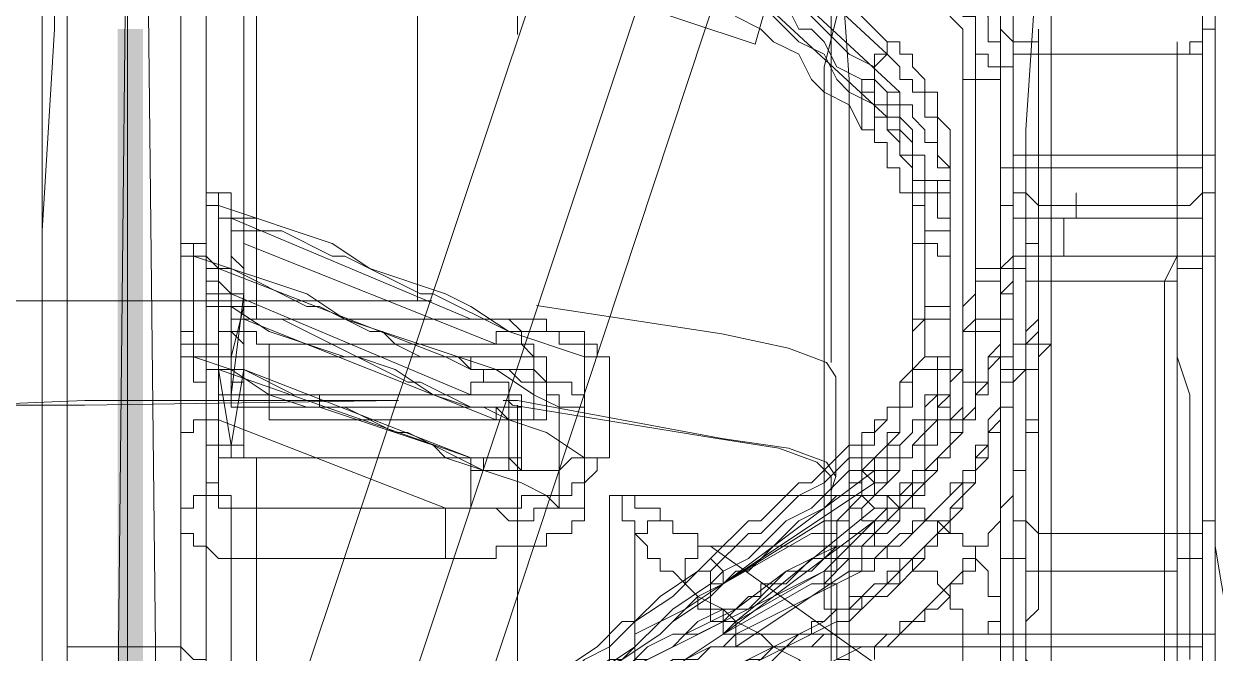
# Model space of a CAD drawing. Header units: millimetres. Extents: x 25083 to 52777, y 24772 to 45779.
# Drawn here: x 49414.86 to 49449.94, y 36221.22 to 36239.76 of the extents above; entities that cross this region are included whole.
import ezdxf

# ---------------------------------------------------------------- set-up
doc = ezdxf.new("R2010")
doc.units = ezdxf.units.MM
doc.layers.add('小车', color=7, linetype='Continuous')
doc.styles.add('标准', font='', dxfattribs={"width": 0.667})
doc.styles.get('标准').set_extended_font_data('FangSong_GB2312')
doc.dimstyles.new('标准', dxfattribs={"dimtxt": 35, "dimasz": 4, "dimexe": 2, "dimexo": 0, "dimtad": 1, "dimdec": 1, "dimzin": 9, "dimdsep": 46, "dimtxsty": '标准', "dimcen": 0, "dimdle": 6, "dimazin": 2, "dimtfac": 1, "dimtdec": 1, "dimtmove": 0, "dimatfit": 3, "dimfxl": 1, "dimtolj": 1, "dimtzin": 0, "dimarcsym": 0})

# ---------------------------------------------------------------- blocks, each defined once
blk = doc.blocks.new('zw$D2F4')
h = blk.add_hatch(color=7)
edge = h.paths.add_edge_path(flags=0)
edge.add_spline(control_points=[(528.444, 242.126), (528.444, 242.126), (528.444, 252.524), (528.444, 252.524), (528.444, 252.524), (527.701, 252.524), (527.701, 252.524), (527.701, 252.524), (527.701, 242.126), (527.701, 242.126), (527.701, 242.126), (528.444, 242.126), (528.444, 242.126), (528.444, 242.126), (528.444, 242.126), (528.444, 242.126)], knot_values=[0, 0, 0, 0, 1, 1, 1, 2, 2, 2, 3, 3, 3, 4, 4, 4, 5, 5, 5, 5], degree=3, periodic=0)
edge = h.paths.add_edge_path(flags=0)
edge.add_spline(control_points=[(528.444, 263.294), (528.444, 263.294), (528.444, 295.23), (528.444, 295.23), (528.444, 295.23), (527.701, 295.23), (527.701, 295.23), (527.701, 295.23), (527.701, 263.294), (527.701, 263.294), (527.701, 263.294), (528.444, 263.294), (528.444, 263.294), (528.444, 263.294), (528.444, 263.294), (528.444, 263.294)], knot_values=[0, 0, 0, 0, 1, 1, 1, 2, 2, 2, 3, 3, 3, 4, 4, 4, 5, 5, 5, 5], degree=3, periodic=0)
edge = h.paths.add_edge_path(flags=0)
edge.add_spline(control_points=[(528.444, 306), (528.444, 306), (528.444, 316.398), (528.444, 316.398), (528.444, 316.398), (527.701, 316.398), (527.701, 316.398), (527.701, 316.398), (527.701, 306), (527.701, 306), (527.701, 306), (528.444, 306), (528.444, 306), (528.444, 306), (528.444, 306), (528.444, 306)], knot_values=[0, 0, 0, 0, 1, 1, 1, 2, 2, 2, 3, 3, 3, 4, 4, 4, 5, 5, 5, 5], degree=3, periodic=0)
edge = h.paths.add_edge_path(flags=0)
edge.add_spline(control_points=[(528.444, 327.167), (528.444, 327.167), (528.444, 359.104), (528.444, 359.104), (528.444, 359.104), (527.701, 359.104), (527.701, 359.104), (527.701, 359.104), (527.701, 327.167), (527.701, 327.167), (527.701, 327.167), (528.444, 327.167), (528.444, 327.167), (528.444, 327.167), (528.444, 327.167), (528.444, 327.167)], knot_values=[0, 0, 0, 0, 1, 1, 1, 2, 2, 2, 3, 3, 3, 4, 4, 4, 5, 5, 5, 5], degree=3, periodic=0)
at = {"color": 7, "lineweight": 5}
for points in [[(526.216, 374.701), (526.216, 340.908)], [(526.216, 340.908), (526.216, 374.701)], [(528.444, 374.701), (528.815, 340.908)], [(525.473, 339.051), (525.473, 373.587)], [(525.473, 373.587), (525.473, 339.051)], [(527.701, 339.051), (528.072, 373.587)], [(530.301, 373.587), (530.301, 339.793)], [(529.558, 337.937), (529.558, 372.473)], [(554.81, 200.534), (554.81, 214.645), (554.439, 217.988), (554.439, 344.25), (554.439, 353.534), (554.439, 356.133), (554.81, 361.704), (554.81, 372.473)], [(554.81, 372.473), (555.182, 372.473), (555.182, 372.102), (554.81, 371.359), (554.81, 368.759), (555.182, 368.017), (555.182, 228.757), (555.182, 219.102), (555.182, 205.362), (554.81, 204.247), (554.81, 200.534)], [(525.844, 201.277), (525.844, 207.59), (525.473, 210.932), (525.473, 355.391), (525.473, 360.59), (525.473, 363.932), (525.844, 366.531), (525.844, 371.359)], [(525.844, 371.359), (525.844, 367.274), (526.216, 365.417), (526.216, 217.616), (526.216, 212.046), (526.216, 208.704), (525.844, 206.476), (525.844, 201.277)], [(525.844, 369.874), (525.844, 359.104), (525.473, 353.162), (525.473, 321.968), (525.473, 315.655), (525.473, 309.713)], [(526.216, 310.827), (526.216, 363.932), (525.844, 365.417), (525.844, 369.874)], [(530.301, 352.048), (530.301, 361.704), (529.929, 363.56), (529.929, 367.645)], [(560.009, 205.362), (559.638, 205.362), (559.638, 206.476), (560.009, 207.961), (560.009, 208.704), (559.638, 209.446), (559.638, 253.267), (559.267, 265.893), (559.267, 305.628), (559.638, 318.255), (559.638, 340.908), (559.638, 349.82), (559.638, 363.56), (560.009, 365.046), (559.638, 366.16), (559.638, 366.903), (560.009, 367.274)], [(560.009, 367.274), (560.009, 343.878), (560.381, 341.65), (560.381, 232.099), (560.009, 232.099), (560.009, 223.187), (560.009, 205.362)], [(529.558, 366.903), (529.558, 350.563)], [(531.786, 350.563), (531.786, 366.16)], [(531.415, 365.417), (531.415, 350.934), (531.043, 349.449)], [(550.354, 358.733), (545.526, 363.56)], [(545.155, 363.189), (550.354, 358.361)], [(544.784, 362.818), (549.24, 358.361), (549.983, 357.99)], [(548.869, 362.818), (549.611, 362.818), (549.611, 362.446), (551.097, 362.446), (551.097, 362.075), (551.839, 362.075), (551.839, 361.704), (552.211, 361.704), (552.211, 361.332), (552.582, 361.332), (552.582, 360.961), (552.954, 360.961), (552.954, 360.59), (553.325, 360.59), (553.325, 360.218), (553.696, 359.847), (553.696, 359.104), (554.068, 358.733), (554.068, 357.99)], [(549.24, 233.956), (549.24, 357.619), (548.869, 362.818)], [(549.611, 357.619), (548.869, 357.99), (548.497, 358.733), (548.126, 359.104), (547.755, 359.104), (547.383, 359.847), (546.64, 360.218), (546.269, 360.59), (546.269, 360.961), (545.526, 361.332), (545.155, 362.075), (544.412, 362.446)], [(545.526, 362.075), (550.725, 357.247)], [(548.869, 362.075), (548.869, 359.476), (548.497, 357.99), (548.497, 345.364)], [(553.696, 357.247), (553.696, 358.733), (553.325, 358.733), (553.325, 359.476), (552.954, 359.847), (552.954, 360.218), (552.582, 360.218), (552.582, 360.59), (552.211, 360.59), (552.211, 360.961), (551.839, 360.961), (551.839, 361.332), (551.097, 361.332), (551.097, 361.704), (550.354, 361.704), (549.983, 362.075), (548.869, 362.075)], [(552.954, 358.361), (552.954, 359.476), (552.582, 359.476), (552.582, 360.218), (552.211, 360.218), (552.211, 360.59), (551.839, 360.59), (551.839, 360.961), (551.468, 360.961), (551.468, 361.332), (551.097, 361.332), (550.725, 361.704), (549.983, 361.704), (549.983, 362.075), (548.869, 362.075)], [(544.784, 361.704), (545.155, 360.961), (545.898, 360.59), (547.755, 358.733), (548.497, 358.361), (548.869, 357.619), (549.24, 357.247), (549.983, 356.876)], [(550.354, 356.505), (545.155, 361.332)], [(548.869, 361.332), (550.354, 361.332), (550.354, 360.961), (551.097, 360.961), (551.097, 360.59), (551.468, 360.59), (551.468, 360.218), (551.839, 360.218), (551.839, 359.847), (552.211, 359.847), (552.211, 359.476), (552.582, 359.104), (552.582, 357.619)], [(549.611, 356.133), (549.24, 356.876), (548.497, 357.247), (548.126, 357.619), (547.755, 358.361), (547.012, 358.733), (546.64, 359.104), (545.898, 359.476), (545.526, 360.218), (545.155, 360.59), (544.412, 360.961)], [(553.696, 359.104), (553.696, 359.847), (554.068, 359.847), (554.068, 360.218), (554.068, 359.847), (554.068, 359.476)], [(552.954, 352.048), (552.954, 359.847)], [(554.068, 352.42), (554.068, 359.847)], [(559.638, 359.847), (559.638, 359.104)], [(560.009, 359.476), (560.009, 359.847), (559.638, 359.847), (559.638, 359.104)], [(552.954, 359.476), (552.954, 351.677)], [(553.696, 359.476), (553.696, 352.048)], [(554.068, 359.476), (554.068, 355.391)], [(554.068, 359.476), (554.068, 358.733), (554.439, 358.733), (554.81, 358.733), (554.81, 358.361)], [(560.009, 359.476), (560.009, 359.104), (559.638, 359.104), (559.638, 358.733), (559.267, 358.733), (559.267, 358.361), (558.895, 358.361)], [(560.009, 355.391), (560.009, 359.476)], [(553.696, 355.019), (553.696, 359.104)], [(553.696, 359.104), (554.068, 358.733), (554.068, 358.361), (554.439, 358.361), (554.81, 358.361)], [(559.638, 359.104), (559.638, 358.361), (559.267, 358.361), (558.895, 358.361)], [(559.638, 359.104), (559.638, 357.619)], [(559.638, 359.104), (559.638, 355.019)], [(549.983, 357.99), (549.983, 358.361), (550.354, 358.361), (550.354, 358.733)], [(552.211, 354.648), (552.211, 356.133), (551.839, 356.505), (551.839, 357.247), (551.468, 357.247), (551.468, 357.619), (551.097, 357.99), (551.097, 358.361), (550.725, 358.361), (550.725, 358.733), (550.354, 358.733)], [(550.354, 358.361), (549.983, 357.99), (549.983, 357.619), (549.611, 357.619)], [(550.354, 358.361), (550.725, 357.99), (550.725, 357.619), (551.097, 357.619), (551.097, 357.247), (551.468, 357.247), (551.468, 356.505), (551.839, 356.505), (551.839, 355.391), (552.211, 355.019), (552.211, 354.276)], [(552.954, 358.361), (552.954, 350.563)], [(552.954, 358.361), (553.325, 358.361), (553.325, 357.99), (554.068, 357.99)], [(554.81, 358.361), (558.895, 358.361)], [(554.81, 358.361), (558.895, 358.361)], [(554.81, 355.019), (554.81, 358.361)], [(554.81, 358.361), (554.81, 355.391)], [(558.895, 358.361), (558.895, 355.019)], [(558.895, 355.391), (558.895, 358.361)], [(549.983, 356.876), (549.983, 357.99)], [(549.983, 357.99), (549.983, 357.619), (550.354, 357.247), (550.354, 356.876), (550.725, 356.876), (550.725, 356.505), (551.097, 356.133), (551.097, 355.391), (551.097, 354.648), (551.468, 354.648), (551.468, 354.276)], [(554.068, 357.99), (554.068, 350.192)], [(554.439, 305.257), (554.439, 311.57), (554.068, 317.141), (554.068, 357.99)], [(551.097, 353.905), (551.097, 355.391), (550.725, 355.391), (550.725, 356.133), (550.354, 356.133), (550.354, 356.876), (549.983, 356.876), (549.983, 357.247), (549.611, 357.247), (549.611, 357.619)], [(552.582, 350.192), (552.582, 357.619)], [(553.696, 357.247), (553.696, 357.619), (552.582, 357.619)], [(559.638, 357.619), (559.638, 356.505)], [(550.725, 357.247), (550.354, 357.247), (550.354, 356.876), (549.983, 356.876)], [(550.725, 357.247), (550.725, 356.876), (551.097, 356.876), (551.097, 356.505), (551.468, 356.133), (551.468, 355.762), (551.839, 355.762), (551.839, 355.019), (552.211, 355.019), (552.211, 354.276), (552.211, 353.905), (552.211, 353.162)], [(553.696, 349.82), (553.696, 357.247)], [(553.696, 357.247), (553.696, 341.65)], [(551.468, 353.534), (551.468, 353.905), (551.097, 353.905), (551.097, 355.019), (550.725, 355.391), (550.725, 355.762), (550.354, 356.133), (550.354, 356.505), (549.983, 356.505), (549.983, 356.876)], [(549.611, 356.133), (549.983, 356.133), (549.983, 356.505), (550.354, 356.505)], [(552.211, 352.42), (552.211, 353.534), (551.839, 353.534), (551.839, 354.648), (551.468, 354.648), (551.468, 355.391), (551.097, 355.391), (551.097, 355.762), (550.725, 356.133), (550.725, 356.505), (550.354, 356.505)], [(559.638, 356.505), (559.638, 355.391)], [(549.611, 356.133), (549.983, 356.133), (549.983, 355.762), (550.354, 355.762), (550.354, 355.019), (550.725, 355.019), (550.725, 354.276), (551.097, 354.276), (551.097, 353.905), (551.097, 352.791)], [(554.068, 355.391), (554.068, 352.42)], [(554.81, 355.391), (554.068, 355.391)], [(558.895, 355.391), (554.81, 355.391)], [(554.81, 355.391), (554.81, 352.791)], [(558.895, 341.279), (558.895, 355.391)], [(560.009, 355.391), (558.895, 355.391)], [(559.638, 355.391), (559.638, 355.019)], [(560.009, 341.279), (560.009, 355.391)], [(553.696, 352.048), (553.696, 355.019)], [(553.696, 355.019), (554.81, 355.019)], [(554.068, 352.791), (554.068, 355.019)], [(554.068, 355.019), (554.068, 344.993)], [(554.068, 355.019), (554.068, 354.276), (554.439, 354.276), (554.81, 353.905), (555.182, 353.905)], [(554.81, 355.019), (558.895, 355.019)], [(554.81, 352.42), (554.81, 355.019)], [(558.895, 355.019), (558.895, 340.908)], [(558.895, 355.019), (559.638, 355.019)], [(560.009, 355.019), (560.009, 354.276), (559.638, 354.276), (559.267, 353.905), (558.895, 353.905)], [(559.638, 355.019), (559.638, 353.905)], [(559.638, 355.019), (559.638, 340.908)], [(560.009, 344.993), (560.009, 355.019)], [(560.009, 355.019), (560.009, 352.791)], [(530.301, 351.677), (530.301, 354.648)], [(530.301, 354.648), (530.301, 354.276)], [(530.672, 353.905), (530.672, 354.276), (530.301, 354.276), (530.301, 354.648)], [(552.211, 354.648), (551.468, 354.648), (551.468, 354.276)], [(552.211, 354.648), (552.211, 350.934)], [(530.301, 354.276), (530.301, 352.048)], [(530.301, 354.276), (530.301, 353.905), (530.672, 353.905), (530.672, 353.534), (531.043, 353.534)], [(530.672, 353.905), (530.672, 354.276), (531.043, 354.276), (531.043, 353.905), (531.043, 353.534)], [(551.097, 353.905), (551.097, 354.276), (552.211, 354.276)], [(551.468, 350.563), (551.468, 354.276)], [(552.211, 350.563), (552.211, 354.276)], [(553.696, 344.25), (553.696, 354.276)], [(553.696, 354.276), (553.696, 352.048)], [(553.696, 354.276), (553.696, 353.905), (554.068, 353.905), (554.068, 353.534), (554.439, 353.534), (554.81, 353.534)], [(555.924, 354.276), (555.924, 353.534)], [(555.924, 353.534), (555.924, 354.276)], [(559.638, 354.276), (559.638, 353.534), (559.267, 353.534), (558.895, 353.534)], [(559.638, 352.048), (559.638, 354.276)], [(559.638, 354.276), (559.638, 344.25)], [(560.009, 353.534), (560.009, 354.276)], [(560.009, 354.276), (560.009, 353.534)], [(530.672, 350.934), (530.672, 353.905)], [(530.672, 353.905), (534.014, 352.791), (535.128, 352.048), (537.356, 351.306), (538.099, 350.934), (539.213, 350.192), (541.441, 349.449)], [(551.097, 350.192), (551.097, 353.905)], [(555.182, 353.905), (558.895, 353.905)], [(555.182, 352.42), (555.182, 353.905)], [(555.182, 353.905), (555.182, 344.25)], [(558.895, 353.905), (558.895, 352.42)], [(559.267, 344.25), (559.267, 348.335), (558.895, 349.449), (558.895, 353.905)], [(559.638, 353.905), (559.638, 353.162)], [(531.043, 353.534), (538.099, 350.563)], [(531.043, 353.534), (531.043, 351.306)], [(531.786, 353.534), (531.043, 353.534), (531.043, 353.162)], [(531.786, 353.534), (531.786, 353.162), (531.415, 353.162), (531.415, 352.791)], [(531.786, 353.534), (531.786, 353.162), (532.529, 353.162), (534.014, 352.42), (534.386, 352.42), (536.614, 351.306), (536.985, 351.306), (539.213, 350.192)], [(551.468, 349.82), (551.468, 353.534)], [(551.468, 353.534), (551.468, 353.162), (552.211, 353.162)], [(554.81, 353.534), (558.895, 353.534)], [(554.81, 353.534), (554.81, 351.677)], [(554.81, 343.136), (554.81, 353.534)], [(555.553, 352.42), (555.553, 353.534)], [(555.553, 353.534), (555.553, 352.42)], [(558.895, 353.534), (558.895, 352.42), (558.524, 351.677), (558.524, 343.136)], [(558.895, 351.677), (558.895, 353.534)], [(559.638, 353.534), (559.638, 352.42)], [(559.638, 352.42), (559.638, 353.534)], [(529.558, 353.162), (529.558, 352.791), (529.929, 352.791), (529.929, 352.42)], [(529.558, 352.791), (529.558, 353.162)], [(529.558, 353.162), (529.558, 349.82)], [(531.043, 353.162), (531.043, 350.192)], [(531.415, 352.791), (531.415, 353.162), (531.043, 353.162)], [(531.043, 353.162), (531.043, 352.42), (531.415, 352.048), (531.415, 351.306)], [(531.043, 353.162), (531.043, 351.306)], [(552.211, 349.449), (552.211, 353.162)], [(559.638, 353.162), (559.638, 352.791)], [(529.558, 350.563), (529.558, 352.791)], [(530.672, 352.048), (530.301, 352.048), (530.301, 352.42), (529.558, 352.42), (529.558, 352.791)], [(530.672, 352.048), (530.301, 352.42), (530.301, 352.791), (529.929, 352.791), (529.929, 352.42)], [(538.842, 349.82), (531.415, 352.791)], [(531.415, 350.563), (531.415, 352.791)], [(554.81, 352.791), (554.81, 350.192), (554.439, 349.82), (554.439, 349.077), (554.068, 348.706), (554.068, 347.963), (553.696, 347.963), (553.696, 347.592), (553.325, 347.221), (553.325, 346.849), (552.954, 346.849), (552.954, 346.107), (552.582, 346.107), (552.582, 345.735), (552.211, 345.735), (552.211, 345.364), (551.468, 344.621), (551.097, 344.621), (551.097, 344.25), (550.725, 344.25), (549.983, 343.507), (549.611, 343.507), (549.611, 343.136)], [(551.097, 349.077), (551.097, 352.791)], [(552.211, 352.42), (551.839, 352.42), (551.839, 352.791), (551.097, 352.791)], [(554.068, 350.192), (554.068, 352.791)], [(554.068, 352.42), (554.439, 352.42), (554.439, 352.791), (554.81, 352.791)], [(554.068, 352.791), (554.068, 352.42), (555.182, 352.42)], [(558.895, 352.42), (560.009, 352.42), (560.009, 352.791)], [(559.638, 352.791), (559.638, 352.42)], [(560.009, 352.791), (560.009, 339.051)], [(540.699, 347.963), (539.956, 348.335), (538.842, 349.077), (534.386, 350.563), (533.272, 351.306), (529.929, 352.42)], [(529.929, 352.42), (529.929, 349.449)], [(554.068, 352.42), (554.068, 351.677), (553.696, 351.306), (553.696, 349.449), (553.325, 349.449), (553.325, 348.706), (552.954, 348.706), (552.954, 347.963), (552.582, 347.592), (552.582, 347.221), (552.211, 347.221), (552.211, 346.849), (551.839, 346.478), (551.468, 346.107), (551.468, 345.735), (551.097, 345.735), (551.097, 345.364), (550.725, 345.364), (550.725, 344.993), (550.354, 344.993), (549.611, 344.25), (549.24, 344.25), (549.24, 343.878), (548.869, 343.878)], [(548.869, 343.878), (549.24, 343.878), (549.24, 344.25), (549.611, 344.25), (549.983, 344.621), (550.354, 344.621), (551.097, 345.364), (551.097, 345.735), (551.468, 345.735), (551.468, 346.107), (551.839, 346.107), (551.839, 346.478), (552.582, 347.221), (552.582, 347.592), (552.954, 347.963), (552.954, 348.335), (553.325, 348.335), (553.325, 348.706), (553.325, 349.077), (553.696, 349.449), (553.696, 351.306), (554.068, 351.306), (554.068, 352.42)], [(549.24, 343.136), (549.983, 343.136), (549.983, 343.507), (550.354, 343.507), (550.354, 343.878), (550.725, 343.878), (552.582, 345.735), (552.582, 346.107), (552.954, 346.107), (552.954, 346.478), (553.325, 346.849), (553.325, 347.221), (553.696, 347.592), (553.696, 347.963), (554.068, 347.963), (554.068, 348.335), (554.068, 348.706), (554.439, 349.077), (554.439, 350.192), (554.81, 350.563), (554.81, 352.42)], [(552.211, 352.42), (552.211, 349.077)], [(552.954, 352.048), (554.068, 352.048), (554.068, 352.42)], [(554.81, 352.42), (554.068, 352.42), (553.696, 352.048)], [(555.182, 352.42), (558.895, 352.42)], [(555.182, 349.82), (555.182, 352.42)], [(558.895, 352.42), (558.895, 339.051)], [(559.638, 352.42), (559.638, 351.677)], [(531.043, 352.048), (530.301, 352.048), (530.301, 351.677)], [(530.301, 352.048), (530.301, 351.306), (530.672, 351.306), (531.043, 351.306)], [(530.301, 352.048), (530.301, 351.306), (530.672, 351.306), (530.672, 350.934), (531.043, 350.934), (531.043, 350.563), (531.786, 350.563)], [(537.356, 349.449), (530.672, 352.048)], [(530.672, 349.82), (530.672, 352.048)], [(538.471, 349.077), (538.099, 349.077), (537.356, 349.449), (536.614, 349.449), (535.871, 349.82), (535.5, 350.192), (535.128, 350.192), (533.643, 350.934), (533.272, 350.934), (531.043, 352.048)], [(531.043, 352.048), (531.043, 351.306)], [(552.954, 352.048), (552.954, 350.563), (552.582, 350.192), (552.582, 349.077), (552.211, 348.706), (552.211, 348.335), (551.839, 348.335), (551.839, 347.592), (551.468, 347.592), (551.468, 347.221), (551.097, 346.849), (551.097, 346.478), (550.725, 346.478), (550.725, 346.107), (550.354, 346.107), (550.354, 345.735), (549.983, 345.735), (549.983, 345.364), (549.611, 345.364), (548.869, 344.621), (548.497, 344.621)], [(548.869, 343.507), (548.869, 343.878), (549.24, 343.878), (549.611, 344.25), (549.983, 344.25), (549.983, 344.621), (550.354, 344.621), (550.354, 344.993), (550.725, 344.993), (550.725, 345.364), (551.097, 345.364), (551.097, 345.735), (551.468, 345.735), (551.468, 346.107), (551.839, 346.107), (551.839, 346.478), (552.582, 347.221), (552.582, 347.592), (552.954, 347.963), (552.954, 348.335), (552.954, 348.706), (553.325, 348.706), (553.325, 349.449), (553.696, 349.82), (553.696, 352.048)], [(553.696, 352.048), (553.696, 349.82), (553.325, 349.449), (553.325, 348.706), (552.954, 348.335), (552.954, 347.592), (552.582, 347.592), (552.582, 347.221), (552.211, 346.849), (552.211, 346.478), (551.839, 346.478), (551.839, 346.107), (551.468, 345.735), (551.468, 345.364), (551.097, 345.364), (549.611, 343.878), (549.24, 343.878), (548.869, 343.507)], [(553.696, 352.048), (553.696, 351.677), (552.954, 351.677)], [(553.696, 352.048), (553.696, 349.449)], [(554.81, 351.677), (554.439, 351.677), (554.439, 352.048), (553.696, 352.048)], [(559.638, 352.048), (558.895, 352.048), (558.895, 351.677)], [(559.638, 338.679), (559.638, 352.048)], [(530.301, 348.335), (530.301, 351.677)], [(530.301, 351.677), (530.301, 350.934), (530.672, 350.934)], [(530.301, 349.82), (530.301, 351.677)], [(530.301, 351.677), (530.672, 351.677)], [(530.672, 348.706), (530.672, 351.677)], [(530.672, 349.82), (530.672, 351.677)], [(530.672, 351.677), (531.043, 351.306)], [(548.126, 344.25), (548.869, 344.25), (548.869, 344.621), (549.24, 344.621), (549.24, 344.993), (549.611, 344.993), (550.725, 346.107), (550.725, 346.478), (551.097, 346.478), (551.097, 346.849), (551.468, 346.849), (551.468, 347.221), (551.839, 347.592), (551.839, 347.963), (552.211, 348.335), (552.211, 348.706), (552.211, 349.077), (552.582, 349.077), (552.582, 350.934), (552.954, 351.306), (552.954, 351.677)], [(558.895, 351.677), (554.81, 351.677)], [(554.81, 351.677), (554.81, 349.077)], [(558.895, 338.308), (558.895, 351.677)], [(559.638, 351.677), (559.638, 351.306)], [(531.043, 351.306), (538.099, 348.335)], [(531.043, 351.306), (531.043, 349.077)], [(531.415, 351.306), (531.043, 348.335)], [(531.786, 350.563), (531.786, 350.934), (531.043, 350.934), (531.043, 351.306)], [(531.786, 350.563), (531.786, 350.934), (531.043, 350.934), (531.043, 351.306)], [(531.043, 351.306), (531.415, 351.306)], [(531.415, 351.306), (531.415, 350.563)], [(559.638, 351.306), (559.638, 350.563)], [(530.672, 350.934), (531.043, 350.934), (532.157, 350.192), (534.386, 349.449), (534.757, 349.449), (535.871, 349.077), (536.985, 348.335), (538.099, 347.963), (538.471, 347.963), (539.213, 347.592), (540.327, 347.221), (541.441, 346.478)], [(531.415, 349.077), (531.043, 349.077), (531.043, 350.192), (530.672, 350.192), (530.672, 350.934)], [(531.786, 350.563), (531.786, 350.934), (531.415, 350.934), (531.415, 350.563)], [(549.983, 346.107), (549.983, 346.478), (550.354, 346.478), (550.354, 346.849), (550.725, 346.849), (551.097, 347.221), (551.097, 347.592), (551.468, 347.592), (551.468, 347.963), (551.839, 348.335), (551.839, 349.077), (552.211, 349.077), (552.211, 349.449), (552.211, 350.934)], [(551.468, 350.563), (551.468, 350.934), (552.211, 350.934)], [(531.043, 349.449), (529.929, 349.449), (529.929, 349.82), (529.558, 349.82), (529.558, 350.563)], [(529.558, 350.563), (529.558, 350.192), (529.929, 350.192), (529.929, 349.82), (530.301, 349.82), (530.672, 349.82)], [(531.043, 350.192), (531.415, 350.192), (531.415, 350.563)], [(531.415, 350.563), (538.842, 347.592)], [(531.415, 350.563), (531.415, 348.335)], [(531.415, 350.563), (531.415, 350.192), (531.786, 350.192), (531.786, 349.82), (532.157, 349.82)], [(531.786, 350.563), (538.099, 350.563)], [(531.786, 350.563), (538.099, 350.563)], [(539.213, 347.592), (538.842, 347.963), (538.099, 347.963), (536.614, 348.706), (536.242, 348.706), (532.529, 350.563), (531.786, 350.563)], [(538.099, 350.563), (540.327, 350.563), (540.327, 350.192), (541.441, 350.192), (541.441, 349.82), (541.813, 349.82), (541.813, 349.449), (542.184, 349.449)], [(541.441, 349.449), (541.441, 349.82), (540.699, 349.82), (540.699, 350.192), (540.327, 350.192), (539.956, 350.192), (539.585, 350.192), (539.213, 350.563), (538.099, 350.563)], [(548.497, 343.136), (548.869, 343.136), (548.869, 343.507), (549.24, 343.507), (549.24, 343.878), (549.611, 343.878), (550.354, 344.621), (550.725, 344.621), (550.725, 344.993), (551.468, 345.735), (551.468, 346.107), (552.211, 346.849), (552.211, 347.221), (552.211, 347.592), (552.582, 347.592), (552.582, 348.706), (552.954, 348.706), (552.954, 350.563)], [(551.468, 350.563), (551.097, 350.192), (551.097, 348.706), (550.725, 348.706), (550.725, 347.963), (550.354, 347.963), (550.354, 347.592), (549.983, 347.592), (549.983, 347.221), (549.611, 347.221), (549.611, 346.849), (549.24, 346.849)], [(549.983, 345.735), (549.983, 346.107), (550.354, 346.107), (550.354, 346.478), (550.725, 346.478), (550.725, 346.849), (551.097, 347.221), (551.097, 347.592), (551.468, 347.592), (551.468, 348.335), (551.839, 348.335), (551.839, 349.077), (551.839, 349.449), (552.211, 349.449), (552.211, 350.563)], [(552.211, 350.563), (551.097, 350.563), (551.097, 350.192)], [(554.068, 350.192), (554.068, 350.563), (552.954, 350.563)], [(559.638, 350.563), (559.638, 350.192)], [(531.043, 348.335), (531.043, 350.192)], [(531.043, 350.192), (531.415, 349.82), (531.415, 349.449), (531.786, 349.449), (532.157, 349.449)], [(539.213, 350.192), (538.842, 350.192), (538.842, 349.82)], [(539.213, 350.192), (539.585, 350.192), (539.585, 349.82), (539.956, 349.82), (539.956, 349.449), (540.327, 349.449)], [(552.582, 350.192), (552.582, 347.963), (552.211, 347.592), (552.211, 346.849), (551.839, 346.478), (551.839, 346.107), (551.468, 346.107), (551.468, 345.364), (551.097, 345.364), (551.097, 344.993), (550.725, 344.993), (550.725, 344.621), (550.354, 344.25), (549.983, 344.25), (549.983, 343.878), (549.611, 343.878), (549.611, 343.507), (549.24, 343.507), (548.497, 342.764), (548.126, 342.764)], [(548.869, 342.022), (549.24, 342.022), (549.24, 342.393), (549.611, 342.393), (549.983, 342.764), (550.354, 342.764), (550.354, 343.136), (550.725, 343.136), (550.725, 343.507), (551.097, 343.507), (551.839, 344.25), (551.839, 344.621), (552.211, 344.621), (552.211, 344.993), (552.582, 345.364), (552.582, 345.735), (552.954, 345.735), (552.954, 346.478), (553.325, 346.478), (553.325, 346.849), (553.325, 347.221), (553.696, 347.592), (553.696, 349.077), (554.068, 349.077), (554.068, 350.192)], [(548.869, 342.022), (549.24, 342.022), (549.611, 342.393), (549.983, 342.393), (551.097, 343.507), (551.468, 343.507), (551.468, 343.878), (551.839, 343.878), (551.839, 344.25), (552.211, 344.621), (552.211, 344.993), (552.582, 344.993), (552.582, 345.364), (552.954, 345.735), (552.954, 346.107), (553.325, 346.478), (553.325, 347.221), (553.696, 347.221), (553.696, 348.706), (554.068, 348.706), (554.068, 350.192)], [(549.24, 346.478), (549.611, 346.478), (549.611, 346.849), (549.983, 346.849), (549.983, 347.221), (550.354, 347.592), (550.354, 347.963), (550.725, 347.963), (550.725, 348.706), (551.097, 349.077), (551.097, 350.192)], [(553.696, 349.82), (553.696, 350.192), (552.582, 350.192)], [(555.182, 349.82), (554.068, 349.82), (554.068, 350.192)], [(559.638, 350.192), (559.638, 349.077)], [(529.929, 349.449), (529.558, 349.449), (529.558, 349.82)], [(529.558, 349.82), (529.558, 346.849)], [(531.043, 349.077), (530.672, 349.077), (530.672, 349.449), (530.301, 349.449), (530.301, 349.82)], [(530.301, 349.82), (530.672, 349.82)], [(530.672, 346.849), (530.672, 349.82)], [(530.672, 349.82), (530.672, 349.449), (531.043, 349.449)], [(530.672, 349.077), (530.672, 349.82)], [(538.842, 349.82), (532.157, 349.82)], [(538.842, 349.82), (539.585, 349.82), (539.956, 349.449)], [(548.869, 341.65), (549.24, 341.65), (549.24, 342.022), (549.611, 342.022), (549.611, 342.393), (549.983, 342.393), (550.354, 342.764), (550.725, 342.764), (550.725, 343.136), (551.097, 343.507), (551.468, 343.507), (551.468, 343.878), (552.211, 344.621), (552.211, 344.993), (552.582, 344.993), (552.582, 345.735), (552.954, 345.735), (552.954, 346.107), (552.954, 346.478), (553.325, 346.478), (553.325, 347.592), (553.696, 347.963), (553.696, 349.82)], [(549.24, 346.107), (549.611, 346.107), (550.354, 346.849), (550.354, 347.221), (550.725, 347.221), (550.725, 347.963), (551.097, 347.963), (551.097, 348.335), (551.097, 349.077), (551.468, 349.449), (551.468, 349.82)], [(549.611, 340.908), (549.983, 340.908), (550.354, 341.279), (550.725, 341.279), (550.725, 341.65), (551.097, 341.65), (552.582, 343.136), (552.582, 343.507), (552.954, 343.507), (552.954, 343.878), (553.325, 343.878), (553.325, 344.25), (553.696, 344.621), (553.696, 344.993), (554.068, 345.364), (554.068, 345.735), (554.068, 346.107), (554.439, 346.107), (554.439, 347.221), (554.81, 347.221), (554.81, 349.449), (555.182, 349.82)], [(552.211, 349.449), (551.468, 349.449), (551.468, 349.82)], [(553.696, 349.449), (553.696, 349.82)], [(540.699, 344.993), (540.327, 345.364), (539.585, 345.735), (537.356, 346.478), (536.985, 346.849), (533.643, 347.963), (533.272, 347.963), (532.157, 348.335), (531.043, 349.077), (529.929, 349.449)], [(529.929, 349.449), (529.929, 348.706), (530.301, 348.706), (530.301, 347.592), (530.672, 347.592)], [(537.356, 349.449), (531.043, 349.449)], [(537.356, 349.449), (531.043, 349.449)], [(539.956, 349.449), (532.157, 349.449)], [(532.157, 347.592), (532.157, 349.449)], [(541.441, 347.963), (541.441, 348.335), (541.07, 348.335), (541.07, 348.706), (540.327, 348.706), (539.956, 349.077), (538.099, 349.077), (538.099, 349.449), (537.356, 349.449)], [(537.356, 349.449), (537.728, 349.449), (538.099, 349.077), (539.213, 349.077), (539.585, 348.706), (540.327, 348.706), (540.327, 348.335), (540.699, 348.335), (540.699, 347.963)], [(540.327, 349.449), (539.956, 349.449)], [(539.956, 349.449), (539.956, 347.592)], [(540.327, 347.592), (540.327, 349.449)], [(541.441, 349.449), (541.441, 346.478)], [(541.441, 349.449), (542.184, 349.449)], [(542.184, 346.478), (542.184, 349.449)], [(553.696, 349.449), (553.696, 347.592), (553.325, 347.221), (553.325, 346.478), (552.954, 346.107), (552.954, 345.735), (552.582, 345.364), (552.582, 344.993), (552.211, 344.621), (552.211, 344.25), (551.839, 344.25), (551.839, 343.878), (551.468, 343.878), (551.468, 343.507), (550.354, 342.393), (549.983, 342.393), (549.24, 341.65), (548.869, 341.65), (548.869, 341.279)], [(552.211, 349.449), (552.211, 347.592), (551.839, 347.592), (551.839, 346.849), (551.468, 346.849), (551.468, 346.107), (551.097, 346.107), (551.097, 345.735), (550.725, 345.735), (550.725, 345.364), (550.354, 345.364), (550.354, 344.993), (549.983, 344.993)], [(553.696, 349.449), (554.068, 349.449), (554.068, 349.077), (554.439, 349.077), (554.81, 349.077)], [(530.301, 348.335), (530.301, 349.077), (531.043, 349.077), (531.415, 349.077)], [(538.099, 346.478), (530.672, 349.077)], [(531.043, 346.849), (530.672, 349.077)], [(531.043, 349.077), (530.672, 349.077)], [(530.672, 348.706), (530.672, 349.077), (531.043, 349.077)], [(531.043, 346.849), (531.415, 349.077)], [(531.043, 349.077), (531.415, 349.077), (532.9, 348.335), (533.643, 348.335), (533.643, 347.963), (534.386, 347.963), (535.871, 347.221), (536.242, 347.221), (538.471, 346.107)], [(531.415, 348.335), (531.415, 348.706), (531.043, 348.706), (531.043, 349.077)], [(538.099, 346.478), (531.415, 349.077)], [(538.471, 349.077), (538.471, 348.706), (538.099, 348.706), (538.099, 348.335)], [(539.585, 347.963), (539.585, 348.335), (539.213, 348.335), (539.213, 348.706), (538.842, 348.706), (538.471, 348.706), (538.471, 349.077)], [(554.81, 349.077), (554.81, 347.592), (554.439, 347.592), (554.439, 346.107), (554.068, 346.107), (554.068, 345.364), (553.696, 344.993), (553.696, 344.621), (553.325, 344.25), (553.325, 343.878), (552.954, 343.878), (552.954, 343.136), (552.582, 343.136), (552.582, 342.764), (552.211, 342.764), (552.211, 342.393), (551.839, 342.022), (551.468, 342.022), (551.468, 341.65), (551.097, 341.65), (550.354, 340.908), (549.983, 340.908), (549.983, 340.536)], [(551.097, 349.077), (551.097, 347.963), (550.725, 347.963), (550.725, 347.221), (550.354, 346.849), (550.354, 346.478), (549.983, 346.478), (549.983, 346.107), (549.611, 346.107), (549.611, 345.735), (549.24, 345.735), (549.24, 345.364)], [(549.983, 344.621), (550.354, 344.993), (550.725, 344.993), (550.725, 345.364), (551.097, 345.735), (551.097, 346.107), (551.468, 346.107), (551.468, 346.849), (551.839, 346.849), (551.839, 347.221), (551.839, 347.592), (551.839, 347.963), (552.211, 347.963), (552.211, 349.077)], [(551.097, 349.077), (552.211, 349.077)], [(559.638, 349.077), (559.638, 348.706)], [(530.672, 348.706), (530.672, 346.849)], [(530.672, 348.706), (530.672, 348.335), (531.043, 348.335), (531.043, 347.963), (531.415, 347.963)], [(559.638, 348.706), (559.638, 347.963)], [(530.301, 346.107), (530.301, 348.335)], [(531.043, 348.335), (531.415, 348.335), (531.415, 347.963), (531.786, 347.963), (532.157, 347.963), (532.157, 347.592)], [(531.043, 348.335), (531.415, 348.335)], [(531.415, 348.335), (538.099, 348.335)], [(532.157, 347.592), (532.157, 347.963), (531.415, 347.963), (531.415, 348.335)], [(539.213, 347.963), (539.213, 348.335), (538.471, 348.335), (538.099, 348.335)], [(539.213, 347.963), (531.415, 347.963)], [(531.415, 347.963), (531.415, 346.478)], [(538.842, 347.592), (538.842, 347.963), (539.213, 347.963), (539.213, 347.592)], [(539.213, 346.478), (539.213, 347.963)], [(539.585, 347.963), (539.213, 347.963)], [(539.585, 347.963), (539.585, 346.107)], [(541.441, 347.963), (540.699, 347.963)], [(540.699, 344.993), (540.699, 347.963)], [(541.441, 347.963), (541.441, 344.993)], [(559.638, 347.963), (559.638, 347.592)], [(530.672, 347.592), (529.929, 347.592), (529.929, 347.221), (529.558, 347.221), (529.558, 346.849)], [(530.672, 347.592), (537.356, 344.993)], [(530.672, 347.592), (530.672, 345.364)], [(532.157, 347.592), (538.842, 347.592)], [(539.956, 347.592), (532.157, 347.592)], [(539.956, 347.592), (539.213, 347.592), (538.842, 347.592)], [(540.327, 347.592), (539.585, 347.592), (539.213, 347.592)], [(540.327, 347.592), (539.956, 347.592)], [(559.638, 347.592), (559.638, 347.221)], [(559.638, 347.221), (559.638, 346.849)], [(529.558, 346.849), (529.558, 344.621)], [(530.301, 346.107), (530.301, 346.849), (530.672, 346.849), (531.043, 346.849)], [(530.672, 346.849), (531.043, 346.849)], [(530.672, 346.849), (530.672, 346.478), (531.043, 346.478), (531.415, 346.478)], [(531.043, 346.849), (531.415, 346.849), (531.415, 346.478), (531.786, 346.478)], [(531.043, 346.849), (531.043, 346.478), (531.415, 346.478)], [(549.24, 346.849), (548.126, 345.735), (547.755, 345.735), (546.64, 344.621), (546.269, 344.621), (545.155, 343.507)], [(549.983, 346.107), (549.983, 346.478), (549.611, 346.478), (549.611, 346.849), (549.24, 346.849)], [(559.638, 346.849), (559.638, 346.478)], [(538.099, 346.478), (531.415, 346.478)], [(539.213, 346.478), (531.415, 346.478)], [(538.099, 346.478), (531.786, 346.478)], [(531.786, 344.993), (531.786, 346.478)], [(542.184, 346.478), (541.813, 346.478), (541.813, 346.107), (541.441, 345.735), (541.07, 345.735), (541.07, 345.364), (539.585, 345.364), (539.585, 344.993), (538.099, 344.993)], [(538.099, 344.993), (538.099, 346.478)], [(538.099, 346.478), (539.213, 346.478), (539.585, 346.107), (540.699, 346.107), (541.07, 346.478), (541.441, 346.478)], [(538.471, 346.107), (538.471, 346.478), (538.099, 346.478)], [(538.099, 346.478), (538.099, 346.107), (539.213, 346.107), (539.213, 346.478)], [(539.213, 346.478), (539.585, 346.478), (539.585, 346.107)], [(542.184, 346.478), (541.441, 346.478)], [(544.784, 343.136), (545.155, 343.136), (546.269, 344.25), (546.64, 344.25), (547.755, 345.364), (548.497, 345.735), (549.24, 346.478)], [(549.24, 346.478), (549.611, 346.478), (549.611, 346.107), (549.983, 345.735)], [(559.638, 346.478), (559.638, 345.735)], [(530.301, 321.226), (530.301, 346.107)], [(531.786, 344.993), (531.043, 344.993), (531.043, 345.364), (530.672, 345.364), (530.672, 345.735), (530.301, 345.735), (530.301, 346.107)], [(538.471, 346.107), (539.585, 346.107)], [(545.155, 342.764), (545.526, 343.136), (546.269, 343.507), (547.383, 344.621), (548.126, 344.993), (549.24, 346.107)], [(545.526, 342.764), (549.983, 346.107)], [(549.24, 346.107), (549.24, 345.735), (549.611, 345.735), (549.611, 345.364), (549.983, 344.993)], [(549.983, 345.735), (545.526, 342.764)], [(559.638, 345.735), (559.638, 345.364)], [(529.558, 344.621), (529.558, 344.993), (529.929, 344.993), (529.929, 345.364), (530.301, 345.364), (530.672, 345.364)], [(531.043, 344.993), (530.672, 344.993), (530.672, 345.364)], [(542.184, 345.364), (548.497, 345.364)], [(542.184, 345.364), (542.927, 345.364), (542.927, 344.993), (543.67, 344.993), (543.67, 344.621)], [(542.927, 344.25), (542.927, 344.621), (542.555, 344.621), (542.555, 345.364), (542.184, 345.364)], [(542.184, 345.364), (542.184, 339.051)], [(544.784, 342.393), (545.526, 342.764), (545.898, 343.136), (546.269, 343.136), (547.755, 344.621), (548.497, 344.993), (548.869, 345.364), (549.24, 345.364)], [(548.497, 345.364), (548.497, 343.878)], [(548.497, 345.364), (550.354, 345.364), (550.725, 344.993), (551.468, 344.993), (551.468, 344.621), (551.839, 344.621), (552.211, 344.25), (552.582, 344.25), (552.582, 343.878), (552.954, 343.878), (552.954, 343.507), (553.325, 343.136), (553.325, 342.393), (553.696, 342.393), (553.696, 341.65)], [(549.983, 344.621), (549.611, 344.621), (549.611, 344.993), (549.24, 344.993), (549.24, 345.364)], [(559.638, 345.364), (559.638, 344.993)], [(531.043, 344.993), (537.356, 344.993)], [(531.043, 343.507), (531.043, 344.993)], [(538.099, 344.993), (531.786, 344.993)], [(532.157, 320.483), (531.786, 321.968), (531.786, 344.993)], [(537.356, 343.507), (538.842, 343.507), (538.842, 343.878), (540.327, 343.878), (540.327, 344.25), (540.699, 344.25), (541.07, 344.25), (541.07, 344.621), (541.441, 344.621), (541.441, 344.993)], [(540.699, 344.993), (539.956, 344.993), (539.956, 344.621), (539.585, 344.621), (539.213, 344.621), (538.842, 344.993), (537.356, 344.993)], [(537.356, 343.507), (537.356, 344.993)], [(540.699, 344.993), (541.441, 344.993)], [(549.983, 344.993), (545.898, 341.65)], [(554.068, 344.993), (554.068, 339.793)], [(554.068, 344.993), (554.068, 344.621), (554.439, 344.621), (554.81, 344.25), (555.182, 344.25)], [(560.009, 344.993), (560.009, 344.621), (559.638, 344.621), (559.638, 344.25), (559.267, 344.25)], [(559.638, 344.993), (559.638, 344.25)], [(560.009, 339.793), (560.009, 344.993)], [(529.558, 344.621), (529.558, 319.369)], [(529.558, 344.621), (529.558, 344.25), (529.929, 344.25), (529.929, 343.878), (530.301, 343.878), (530.672, 343.507), (531.043, 343.507)], [(543.67, 344.621), (543.298, 344.621), (543.298, 344.25), (542.927, 344.25)], [(543.67, 344.621), (544.041, 344.621), (544.041, 344.25), (544.784, 344.25), (544.784, 343.878), (545.155, 343.878)], [(548.497, 344.621), (545.526, 342.764)], [(545.526, 341.279), (549.983, 344.621)], [(548.869, 343.878), (548.869, 344.25), (548.497, 344.25), (548.497, 344.621)], [(542.927, 344.25), (543.298, 343.878), (543.298, 343.507), (543.67, 343.507), (543.67, 343.136), (544.041, 343.136), (544.412, 342.764)], [(542.927, 339.793), (542.927, 344.25)], [(545.526, 342.764), (548.126, 344.25)], [(548.869, 343.507), (548.497, 343.507), (548.497, 343.878), (548.497, 344.25), (548.126, 344.25)], [(553.696, 338.679), (553.696, 344.25)], [(553.696, 344.25), (553.696, 343.507), (554.068, 343.507), (554.439, 343.507), (554.439, 343.136), (554.81, 343.136)], [(555.182, 344.25), (559.267, 344.25)], [(555.182, 344.25), (555.182, 340.536)], [(559.638, 344.25), (559.638, 343.507), (558.895, 343.507), (558.895, 343.136), (558.524, 343.136)], [(559.267, 340.536), (559.267, 344.25)], [(559.638, 344.25), (559.638, 343.507)], [(559.638, 344.25), (559.638, 338.679)], [(534.386, 335.709), (534.757, 335.709), (536.242, 336.451), (537.728, 337.565), (539.213, 338.308), (539.585, 338.679), (544.041, 340.908), (544.412, 341.279), (545.898, 342.022), (547.383, 343.136), (548.869, 343.878)], [(544.412, 342.764), (544.412, 343.507), (544.784, 343.507), (544.784, 343.878), (545.155, 343.878)], [(545.155, 343.878), (548.497, 343.878)], [(545.155, 343.878), (550.354, 340.165)], [(548.869, 343.878), (548.497, 343.507), (548.126, 343.507), (547.755, 343.136), (547.383, 343.136), (547.012, 342.764), (546.64, 342.764), (546.64, 342.393), (546.269, 342.393), (545.898, 342.022), (545.526, 342.022)], [(552.582, 341.279), (552.582, 342.022), (552.211, 342.022), (552.211, 342.393), (551.839, 342.764), (551.839, 343.136), (551.468, 343.136), (551.097, 343.136), (551.097, 343.507), (550.354, 343.507), (550.354, 343.878), (548.497, 343.878)], [(549.611, 343.136), (549.24, 343.136), (549.24, 343.878), (548.869, 343.878)], [(531.043, 343.507), (537.356, 343.507)], [(531.043, 343.507), (531.043, 318.626)], [(548.869, 343.507), (548.497, 343.136), (541.813, 339.793), (540.327, 338.679), (539.213, 337.937), (538.471, 337.937), (536.985, 336.823), (534.014, 335.337)], [(545.155, 343.507), (544.784, 343.136), (543.67, 342.393), (542.927, 341.65), (542.555, 341.65), (541.813, 340.908), (539.585, 339.422), (538.842, 338.679), (538.099, 338.308), (536.985, 337.565), (536.242, 336.823), (535.5, 336.451)], [(545.155, 343.507), (545.526, 343.136), (545.526, 342.764)], [(545.526, 341.65), (545.898, 342.022), (546.269, 342.022), (547.012, 342.764), (547.383, 342.764), (547.755, 343.136), (548.126, 343.136), (548.497, 343.507), (548.869, 343.507)], [(548.869, 343.507), (549.24, 343.507), (549.24, 343.136)], [(559.638, 343.507), (559.638, 343.136)], [(534.014, 335.337), (534.386, 335.337), (534.757, 335.709), (535.128, 335.709), (535.871, 336.451), (536.242, 336.451), (536.614, 336.823), (536.614, 337.194), (536.985, 337.194), (537.356, 337.565), (538.099, 337.937), (538.842, 338.679), (539.585, 339.051), (539.956, 339.422), (540.699, 339.793), (541.441, 340.536), (542.184, 340.908), (542.927, 341.65), (544.041, 342.393), (544.784, 343.136)], [(545.526, 342.764), (545.155, 342.764), (545.155, 343.136), (544.784, 343.136)], [(545.898, 341.279), (549.611, 343.136)], [(549.24, 343.136), (545.898, 340.908)], [(545.898, 341.65), (548.497, 343.136)], [(548.869, 342.022), (548.869, 342.764), (548.497, 342.764), (548.497, 343.136)], [(554.81, 339.422), (554.81, 340.165), (554.439, 340.536), (554.439, 341.65), (554.81, 342.022), (554.81, 343.136)], [(554.81, 343.136), (558.524, 343.136)], [(558.524, 343.136), (558.524, 339.422)], [(559.638, 343.136), (559.638, 342.022)], [(545.526, 342.764), (545.155, 342.393), (544.041, 341.65), (543.67, 341.279), (542.555, 340.536), (542.184, 340.536), (541.07, 339.793), (540.327, 339.422), (539.585, 338.679), (538.842, 338.308), (538.471, 337.937), (537.728, 337.565), (536.985, 336.823), (536.614, 336.823), (535.871, 336.08), (535.5, 336.08), (535.128, 335.709), (534.757, 335.709), (534.386, 335.337), (534.014, 335.337)], [(534.386, 335.709), (534.757, 335.709), (535.128, 336.08), (535.5, 336.08), (536.242, 336.823), (536.614, 336.823), (536.985, 337.194), (538.471, 337.937), (539.213, 338.679), (540.699, 339.422), (541.441, 340.165), (541.813, 340.165), (542.927, 340.908), (542.927, 341.279), (544.412, 342.022), (545.526, 342.764)], [(545.155, 342.764), (544.041, 342.022), (542.555, 340.536), (541.441, 340.165), (541.07, 339.422), (539.585, 338.679), (539.213, 337.937), (538.471, 337.565), (537.728, 336.823), (537.356, 336.823), (536.242, 335.709), (535.871, 335.709), (535.871, 335.337), (535.5, 335.337), (534.757, 334.594), (534.757, 334.223), (534.386, 334.223), (534.386, 333.852)], [(549.611, 339.051), (548.869, 339.793), (548.126, 340.165), (547.755, 340.536), (547.012, 340.908), (546.64, 341.279), (545.898, 341.65), (545.526, 342.022), (544.784, 342.393), (544.412, 342.764)], [(545.898, 341.65), (545.526, 341.65), (545.526, 342.022), (545.155, 342.022), (545.155, 342.764)], [(548.126, 342.764), (545.526, 341.279)], [(548.126, 342.764), (548.497, 342.764), (548.497, 342.022), (548.869, 342.022), (548.869, 341.65)], [(544.784, 342.393), (543.67, 341.279), (541.441, 339.793), (540.699, 339.051), (538.471, 337.565), (536.985, 336.08), (536.614, 336.08), (535.5, 334.966)], [(544.784, 342.393), (544.784, 342.022), (545.155, 342.022), (545.155, 341.65), (545.526, 341.65), (545.526, 341.279)], [(548.869, 342.022), (548.497, 341.65), (544.041, 339.422), (543.67, 339.051), (539.213, 336.823), (538.842, 336.451), (537.356, 335.709), (535.871, 334.594), (534.386, 333.852)], [(539.213, 339.051), (540.327, 339.051), (540.327, 339.422), (540.699, 339.422), (541.07, 339.793), (541.813, 339.793), (541.813, 340.165), (542.555, 340.165), (542.927, 340.536), (543.298, 340.908), (544.041, 341.279), (544.412, 341.279), (544.784, 341.65), (545.526, 342.022)], [(545.526, 340.165), (545.898, 340.165), (546.269, 340.536), (546.64, 340.536), (547.012, 340.908), (547.383, 340.908), (547.755, 341.279), (548.126, 341.279), (548.126, 341.65), (548.497, 341.65), (548.869, 342.022)], [(545.526, 342.022), (545.526, 341.65), (545.898, 341.65), (545.898, 341.279)], [(548.869, 342.022), (548.869, 341.65), (549.24, 341.65), (549.24, 340.908), (549.611, 340.908)], [(559.638, 342.022), (559.638, 341.65)], [(534.014, 333.48), (537.728, 335.337), (538.842, 336.08), (541.07, 337.194), (542.555, 338.308), (544.041, 339.051), (544.412, 339.051), (545.898, 340.165), (548.869, 341.65)], [(545.898, 341.65), (545.526, 341.279), (544.412, 340.536), (544.041, 340.536), (542.927, 339.793), (542.555, 339.422), (541.441, 338.679), (539.956, 337.937), (539.213, 337.194), (537.728, 336.451), (536.985, 335.709), (536.614, 335.709), (535.871, 334.966), (535.5, 334.966), (534.757, 334.223), (534.386, 334.223), (534.386, 333.852)], [(539.213, 338.679), (539.585, 338.679), (539.585, 339.051), (540.699, 339.051), (541.441, 339.793), (541.813, 339.793), (542.184, 340.165), (542.555, 340.165), (542.927, 340.536), (543.298, 340.536), (544.041, 340.908), (544.412, 341.279), (544.784, 341.279), (545.526, 341.65)], [(545.898, 340.908), (545.898, 341.279), (545.526, 341.279), (545.526, 341.65)], [(548.869, 341.65), (548.869, 341.279)], [(553.696, 341.65), (553.325, 341.65), (553.325, 341.279), (552.954, 341.279), (552.582, 341.279)], [(553.696, 341.65), (553.696, 336.08)], [(559.638, 341.65), (559.638, 341.279)], [(534.014, 333.48), (534.386, 333.48), (534.386, 333.852), (534.757, 333.852), (534.757, 334.223), (535.128, 334.223), (535.5, 334.594), (535.871, 334.594), (536.614, 335.337), (536.985, 335.337), (537.356, 336.08), (538.842, 336.823), (539.585, 337.565), (541.07, 338.308), (541.441, 338.679), (542.555, 339.422), (542.927, 339.422), (544.041, 340.165), (544.412, 340.536), (545.526, 341.279)], [(539.585, 339.051), (540.327, 339.051), (540.699, 339.422), (541.441, 339.422), (541.813, 339.793), (542.184, 339.793), (542.927, 340.165), (543.67, 340.165), (544.041, 340.536), (544.412, 340.536), (545.155, 340.908), (545.526, 340.908), (545.898, 341.279)], [(548.869, 341.279), (548.497, 341.279), (548.126, 340.908), (547.383, 340.908), (546.64, 340.165), (546.269, 340.165), (545.898, 339.793), (545.526, 339.793), (545.526, 339.422)], [(545.898, 341.279), (558.895, 341.279)], [(549.24, 340.165), (549.24, 340.536), (548.869, 340.536), (548.869, 341.279)], [(552.582, 341.279), (552.582, 335.337)], [(558.895, 339.051), (558.895, 341.279)], [(558.895, 341.279), (560.009, 341.279)], [(559.638, 341.279), (559.638, 340.908)], [(559.638, 341.279), (559.638, 340.908)], [(560.009, 337.937), (560.009, 341.279)], [(528.815, 340.908), (526.216, 340.908)], [(526.216, 339.793), (526.216, 340.908)], [(530.301, 339.793), (530.301, 340.536), (529.929, 340.536), (529.558, 340.908), (528.815, 340.908)], [(528.815, 340.908), (528.815, 339.793)], [(539.585, 339.051), (541.07, 339.051), (541.441, 339.422), (542.184, 339.422), (542.184, 339.793), (543.298, 339.793), (543.67, 340.165), (544.041, 340.165), (544.412, 340.536), (544.784, 340.536), (545.155, 340.908), (545.898, 340.908)], [(558.895, 340.908), (545.898, 340.908)], [(549.611, 340.908), (545.898, 339.051)], [(559.638, 340.908), (558.895, 340.908)], [(558.895, 340.908), (558.895, 339.051)], [(559.638, 340.908), (559.638, 340.536)], [(559.638, 340.908), (559.638, 338.679), (560.009, 338.308), (560.009, 337.937)]]:
    blk.add_lwpolyline(points, dxfattribs=at)
for points in [[(554.81, 358.361), (554.81, 359.104)], [(558.895, 358.361), (558.895, 358.733)]]:
    blk.add_lwpolyline(points, close=True, dxfattribs=at)
for points in [[(549.611, 357.619), (549.611, 356.876), (549.611, 356.505), (549.611, 356.133)], [(551.468, 353.534), (551.468, 353.534), (551.468, 353.905), (551.468, 354.276)], [(551.097, 353.905), (551.097, 353.534), (551.097, 353.162), (551.097, 352.791)], [(551.468, 349.82), (551.468, 349.82), (551.468, 350.192), (551.468, 350.563)], [(551.097, 350.192), (551.097, 349.82), (551.097, 349.449), (551.097, 349.077)], [(532.157, 349.82), (532.157, 349.82), (532.157, 349.449), (532.157, 349.449)], [(531.415, 347.963), (531.415, 348.335), (531.415, 348.335), (531.415, 348.335)], [(549.24, 346.107), (549.24, 346.107), (549.24, 346.478), (549.24, 346.849)], [(549.24, 346.478), (549.24, 346.107), (549.24, 345.735), (549.24, 345.364)], [(526.216, 339.793), (526.216, 340.165), (526.216, 340.536), (526.216, 340.908)]]:
    blk.add_open_spline(points, degree=3, dxfattribs=at)
blk = doc.blocks.new('*D468')
at = {"layer": 'DEFPOINTS', "color": 0}
for p in [(36394.726, 116814.498), (36374.449, 116811.675), (36378.59, 116781.931)]:
    blk.add_point(p, dxfattribs=at)
at = {"layer": '小车', "color": 0, "lineweight": -2}
for p, q in [((36394.726, 116814.498), (36388.79, 116857.133)), ((36374.449, 116811.675), (36396.706, 116814.773)), ((36398.315, 116788.715), (36395.277, 116810.536)), ((36378.59, 116781.931), (36400.847, 116785.029))]:
    blk.add_line(p, q, dxfattribs=at)
at = {"layer": '小车', "color": 0}
for points in [[(36395.937, 116810.628), (36394.617, 116810.444), (36394.726, 116814.498)], [(36398.975, 116788.807), (36397.654, 116788.623), (36398.866, 116784.754)]]:
    blk.add_solid(points, dxfattribs=at)
at = {"layer": '小车', "color": 0, "insert": (36409.434, 116840.295), "char_height": 35, "attachment_point": 5, "rotation": 277.9254, "style": '标准'}
blk.add_mtext('\\A1;30', dxfattribs=at)
blk = doc.blocks.new('A$C1A4175F5')
at = {"layer": '小车', "color": 7, "lineweight": 0}
for points in [[(247.215, 442.635), (867.071, 649.533)], [(246.235, 445.574), (853.493, 648.133)], [(449.494, 523.826), (449.074, 523.686)], [(450.614, 520.467), (450.334, 522.426), (449.914, 523.546), (449.494, 523.826)], [(452.434, 523.826), (449.494, 523.826)], [(453.694, 520.467), (453.274, 522.426), (452.854, 523.546), (452.434, 523.826)], [(449.494, 523.686), (366.063, 523.686)], [(450.614, 520.327), (450.334, 522.146), (449.914, 523.266), (449.494, 523.686)], [(480.291, 523.686), (452.854, 523.686)], [(462.233, 521.446), (465.172, 522.286)], [(462.233, 521.446), (464.333, 515.147)], [(450.614, 520.467), (451.734, 514.447)], [(450.614, 520.327), (451.594, 514.307)], [(454.534, 515.007), (453.694, 520.467)], [(451.594, 514.447), (393.5, 514.447)], [(451.734, 514.027), (451.734, 514.167), (451.594, 514.307)], [(451.734, 514.027), (451.734, 514.307), (451.734, 514.447)], [(575.901, 514.447), (462.513, 514.447)], [(454.674, 501.709), (454.674, 511.927)], [(454.674, 511.508), (576.041, 511.508)], [(451.734, 510.948), (451.594, 501.709)], [(451.734, 510.948), (451.734, 501.709)], [(451.454, 495.129), (451.594, 498.349), (451.594, 501.709)], [(451.594, 495.129), (451.594, 498.349), (451.734, 501.709)], [(454.534, 494.149), (454.674, 497.789), (454.674, 501.709)]]:
    blk.add_lwpolyline(points, dxfattribs=at)
at = {"layer": '小车', "color": 1, "lineweight": 0}
for points in [[(428.216, 508.568), (467.132, 521.446)], [(439.275, 502.968), (486.87, 502.968)], [(439.275, 502.968), (486.87, 502.968)]]:
    blk.add_lwpolyline(points, dxfattribs=at)
at = {"layer": '小车'}
dim = blk.add_aligned_dim(p1=(410.909, 592.677), p2=(406.768, 622.421), distance=-20.472, dimstyle='标准', dxfattribs=at)
dim.commit()
dim.dimension.update_dxf_attribs({"geometry": '*D468', "text_midpoint": (441.753, 651.042), "insert": (-35967.681, -116189.253)})

msp = doc.modelspace()

# ---------------------------------------------------------------- block references
msp.add_blockref('zw$D2F4', (48889.923, 35880.503))
at = {"layer": '小车', "ltscale": 10, "xscale": -1, "rotation": 270}
msp.add_blockref('A$C1A4175F5', (48914.945, 35776.933), dxfattribs=at)

doc.saveas('drawing.dxf')
